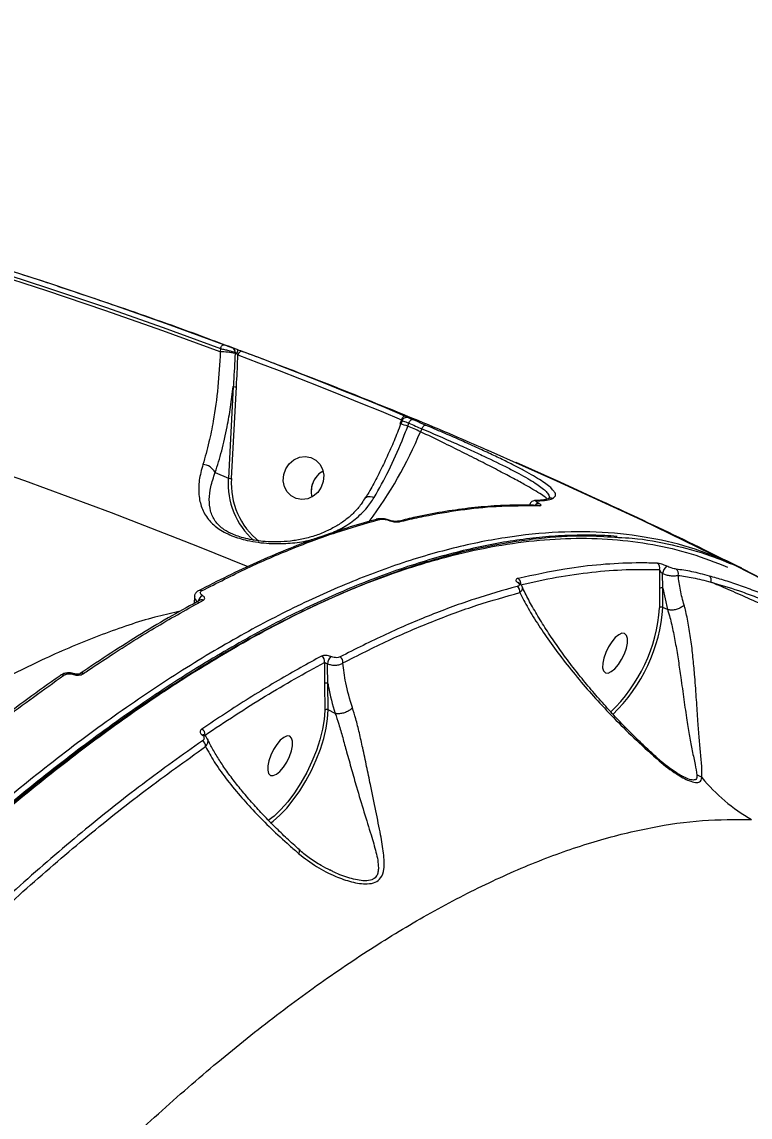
# Model space of a CAD drawing. Header units: millimetres. Extents: x -6879 to 7341, y -8047 to 7187.
# Drawn here: x 4.3 to 154.3, y 3916.1 to 4141.8 of the extents above; entities that cross this region are included whole.
import ezdxf

# ---------------------------------------------------------------- set-up
doc = ezdxf.new("R2010")
doc.units = ezdxf.units.MM
for name, color, linetype in [('DIKOM_ОБЪЕКТ', 7, 'Continuous'), ('DIKOM_РАЗМЕР_ЗОНА', 7, 'Continuous'), ('DIKOM_РАЗМЕР_ОБЪЕКТА', 7, 'Continuous')]:
    doc.layers.add(name, color=color, linetype=linetype)
doc.styles.add('style1', font='arial.ttf', dxfattribs={"width": 0.8})
doc.dimstyles.new('1-50', dxfattribs={"dimtxt": 300, "dimasz": 200, "dimexe": 100, "dimexo": 0, "dimgap": 100, "dimtad": 0, "dimdec": 0, "dimtxsty": 'style1', "dimcen": 0, "dimclrd": 7, "dimclre": 7, "dimadec": 1, "dimazin": 2, "dimtfac": 1, "dimtdec": 0, "dimtmove": 1, "dimatfit": 3, "dimfxl": 0, "dimlwd": 25, "dimlwe": 18, "dimarcsym": 0})

# ---------------------------------------------------------------- blocks, each defined once
blk = doc.blocks.new('*D19')
at = {"layer": 'Defpoints', "color": 0, "transparency": 16777216}
for p in [(5624.04, 6094.27), (-4435.35, 2864.29), (5624.04, -2640.11)]:
    blk.add_point(p, dxfattribs=at)
at = {"layer": 'DIKOM_РАЗМЕР_ОБЪЕКТА', "color": 7, "lineweight": 18, "transparency": 16777216}
for p, q in [((-4435.35, 2864.29), (-4435.35, 6194.27)), ((5624.04, -2640.11), (5624.04, 6194.27))]:
    blk.add_line(p, q, dxfattribs=at)
at = {"layer": 'DIKOM_РАЗМЕР_ОБЪЕКТА', "color": 7, "lineweight": 25, "transparency": 16777216}
for p, q in [((-4235.35, 6094.27), (2113.67, 6094.27)), ((5424.04, 6094.27), (3193.46, 6094.27))]:
    blk.add_line(p, q, dxfattribs=at)
at = {"layer": 'DIKOM_РАЗМЕР_ОБЪЕКТА', "color": 7, "transparency": 16777216}
for points in [[(-4235.35, 6127.6), (-4235.35, 6060.94), (-4435.35, 6094.27)], [(5424.04, 6127.6), (5424.04, 6060.94), (5624.04, 6094.27)]]:
    blk.add_solid(points, dxfattribs=at)
at = {"layer": 'DIKOM_РАЗМЕР_ОБЪЕКТА', "color": 0, "transparency": 16777216, "insert": (2653.56, 6094.27), "char_height": 300, "attachment_point": 5, "style": 'style1'}
blk.add_mtext('10100', dxfattribs=at)
blk = doc.blocks.new('*D17')
at = {"layer": 'Defpoints', "color": 0, "transparency": 16777216}
for p in [(-5935.35, 6990.27), (-5935.35, 998.27), (7340.79, -2830.86)]:
    blk.add_point(p, dxfattribs=at)
at = {"layer": 'DIKOM_РАЗМЕР_ЗОНА', "color": 7, "lineweight": 18, "transparency": 16777216}
for p, q in [((-5935.35, 998.27), (-5935.35, 7090.27)), ((7340.79, -2830.86), (7340.79, 7090.27))]:
    blk.add_line(p, q, dxfattribs=at)
at = {"layer": 'DIKOM_РАЗМЕР_ЗОНА', "color": 7, "lineweight": 25, "transparency": 16777216}
for p, q in [((-5735.35, 6990.27), (2016.67, 6990.27)), ((7140.79, 6990.27), (3096.46, 6990.27))]:
    blk.add_line(p, q, dxfattribs=at)
at = {"layer": 'DIKOM_РАЗМЕР_ЗОНА', "color": 7, "transparency": 16777216}
for points in [[(-5735.35, 7023.6), (-5735.35, 6956.94), (-5935.35, 6990.27)], [(7140.79, 7023.6), (7140.79, 6956.94), (7340.79, 6990.27)]]:
    blk.add_solid(points, dxfattribs=at)
at = {"layer": 'DIKOM_РАЗМЕР_ЗОНА', "color": 0, "transparency": 16777216, "insert": (2556.56, 6990.27), "char_height": 300, "attachment_point": 5, "style": 'style1'}
blk.add_mtext('13300', dxfattribs=at)

msp = doc.modelspace()

# ---------------------------------------------------------------- linework, layer by layer
at = {"layer": 'DIKOM_ОБЪЕКТ', "color": 7, "linetype": 'Continuous', "lineweight": 15}
for p, q in [((45.16, 4074.47), (45.13, 4073.78)), ((48.2, 4073.69), (48.18, 4073.46)), ((47.82, 4066.67), (46.8, 4047.74)), ((47.45, 4047.67), (48.47, 4066.6)), ((83.86, 4060.24), (83.86, 4060.24)), ((82.45, 4059.8), (82.14, 4058.97)), ((82.61, 4059.64), (82.34, 4058.92)), ((82.34, 4058.92), (82.34, 4058.93)), ((83.76, 4058.46), (83.99, 4059.07)), ((86.69, 4057.94), (86.4, 4057.34)), ((44.09, 4048.93), (46.8, 4047.74)), ((114.71, 4047.11), (112.01, 4048.34)), ((118.79, 4045.25), (117.84, 4045.68)), ((75.15, 4043.77), (75.16, 4043.79)), ((110, 4043.16), (110.07, 4043.16)), ((110.62, 4042.17), (110.62, 4042.17)), ((77.32, 4039.3), (77.29, 4039.29)), ((47.89, 4036.13), (47.72, 4036.22)), ((135.62, 4028.91), (135.63, 4024.99)), ((153.82, 4028.52), (150.01, 4030.42)), ((151.27, 4029.77), (151.3, 4029.75)), ((152.04, 4029.42), (154.3, 4028.28)), ((40.63, 4024.56), (40.6, 4024.55)), ((135.63, 4024.99), (135.66, 4021.05)), ((136.33, 4025.08), (137.31, 4020.67)), ((136.36, 4021.14), (136.33, 4025.08)), ((39.8, 4023.35), (39.74, 4021.93)), ((137.31, 4020.67), (136.36, 4021.14)), ((137.31, 4020.67), (137.32, 4020.67)), ((15.11, 4007.43), (15.11, 4007.43)), ((66.61, 4005.39), (66.65, 3999.91)), ((67.35, 4000), (67.31, 4005.48)), ((68.81, 3999.27), (67.35, 4000)), ((68.81, 3999.27), (68.81, 3999.27)), ((41.77, 3994.84), (41.76, 3994.85)), ((42.09, 3994.59), (41.99, 3994.82)), ((140.73, 3986.17), (140.57, 3986.26)), ((67.89, 3966.97), (67.67, 3967.09))]:
    msp.add_line(p, q, dxfattribs=at)
at = {"layer": 'DIKOM_ОБЪЕКТ', "color": 7, "linetype": 'Continuous', "lineweight": 15, "flags": 128}
for points in [[(45.88, 4075.25), (34.04, 4079.57), (22.16, 4083.76), (10.21, 4087.79), (-1.78, 4091.68), (-13.82, 4095.41), (-25.91, 4099), (-38.05, 4102.44), (-50.23, 4105.73)], [(45.13, 4073.78), (33.28, 4078.12), (21.38, 4082.3), (9.42, 4086.34), (-2.58, 4090.24), (-14.64, 4093.98), (-26.74, 4097.57), (-38.9, 4101.02), (-51.09, 4104.31)], [(-50.86, 4104.93), (-38.69, 4101.64), (-26.56, 4098.21), (-14.48, 4094.62), (-2.45, 4090.89), (9.53, 4087), (21.46, 4082.97), (33.34, 4078.79), (45.16, 4074.47)], [(-238.59, 4100.6), (-237.74, 4100.53), (-218.6, 4098.6), (-199.53, 4096.31), (-180.51, 4093.66), (-161.57, 4090.64), (-142.71, 4087.26), (-123.92, 4083.51), (-105.23, 4079.41), (-86.63, 4074.95), (-68.12, 4070.13), (-49.73, 4064.95), (-31.44, 4059.42), (-13.28, 4053.53), (4.77, 4047.3), (22.68, 4040.71), (40.46, 4033.78), (50.84, 4029.55)], [(45.16, 4074.47), (45.24, 4074.64), (45.32, 4074.81), (45.42, 4074.95), (45.51, 4075.07), (45.61, 4075.16), (45.71, 4075.23), (45.8, 4075.25), (45.88, 4075.25)], [(48.78, 4073.16), (48.86, 4073.33), (48.94, 4073.49), (49.04, 4073.64), (49.14, 4073.76), (49.23, 4073.85), (49.33, 4073.91), (49.42, 4073.94), (49.5, 4073.93)], [(83.19, 4060.57), (79.01, 4062.3), (74.82, 4064.02), (70.62, 4065.72), (66.41, 4067.4), (62.19, 4069.06), (57.97, 4070.7), (53.74, 4072.33), (49.5, 4073.93)], [(48.78, 4073.16), (53.02, 4071.55), (57.24, 4069.93), (61.46, 4068.29), (65.68, 4066.63), (69.88, 4064.95), (74.08, 4063.25), (78.27, 4061.54), (82.45, 4059.8)], [(82.45, 4059.8), (82.53, 4059.98), (82.62, 4060.14), (82.72, 4060.28), (82.82, 4060.4), (82.92, 4060.49), (83.02, 4060.55), (83.11, 4060.58), (83.19, 4060.57)], [(86.4, 4057.34), (86.07, 4057.48), (85.74, 4057.62), (85.41, 4057.76), (85.08, 4057.9), (84.75, 4058.04), (84.42, 4058.18), (84.09, 4058.32), (83.76, 4058.46)], [(83.99, 4059.07), (84.07, 4059.25), (84.16, 4059.41), (84.26, 4059.55), (84.36, 4059.67), (84.47, 4059.76), (84.56, 4059.82), (84.65, 4059.85), (84.74, 4059.84)], [(83.99, 4059.07), (84.33, 4058.93), (84.66, 4058.79), (85, 4058.65), (85.34, 4058.51), (85.68, 4058.36), (86.01, 4058.22), (86.35, 4058.08), (86.69, 4057.94)], [(87.43, 4058.7), (87.1, 4058.84), (86.76, 4058.98), (86.42, 4059.13), (86.08, 4059.27), (85.75, 4059.41), (85.41, 4059.55), (85.07, 4059.7), (84.74, 4059.84)], [(86.69, 4057.94), (86.77, 4058.11), (86.86, 4058.27), (86.96, 4058.41), (87.06, 4058.53), (87.16, 4058.62), (87.26, 4058.68), (87.35, 4058.71), (87.43, 4058.7)], [(100.25, 4053.52), (114.45, 4047.24), (131.94, 4039.16), (149.26, 4030.74)], [(58.21, 4048.49), (58.64, 4049.7), (59.36, 4050.75), (60.31, 4051.56), (61.43, 4052.07), (62.62, 4052.24), (63.78, 4052.04), (64.82, 4051.5), (65.66, 4050.66), (66.22, 4049.59), (66.46, 4048.37), (66.37, 4047.11), (65.94, 4045.9), (65.22, 4044.84), (64.27, 4044.03), (63.15, 4043.52), (61.96, 4043.36), (60.8, 4043.55), (59.76, 4044.09), (58.92, 4044.93), (58.36, 4046.01), (58.12, 4047.22), (58.21, 4048.49)], [(150.01, 4030.42), (132.68, 4038.83), (115.19, 4046.92), (106.11, 4050.96)], [(63.94, 4045.97), (63.85, 4044.7), (63.98, 4043.86)], [(75.16, 4043.79), (75.24, 4043.87), (75.44, 4043.97), (75.71, 4044.01), (76.04, 4044), (76.43, 4043.92), (76.85, 4043.79)], [(151.3, 4029.75), (168.45, 4020.97), (185.44, 4011.87), (202.25, 4002.45), (218.89, 3992.7), (235.34, 3982.64), (251.61, 3972.26), (267.69, 3961.57), (283.56, 3950.57), (299.24, 3939.27), (314.71, 3927.66), (329.97, 3915.76), (345.02, 3903.56), (359.84, 3891.08), (374.44, 3878.3), (388.81, 3865.24), (402.95, 3851.91), (416.85, 3838.3), (430.51, 3824.42), (443.92, 3810.27), (457.08, 3795.86), (469.99, 3781.19), (482.64, 3766.27), (495.03, 3751.1)], [(152.01, 4029.43), (151.86, 4029.49), (151.8, 4029.5)], [(152.04, 4029.42), (151.96, 4029.44), (151.94, 4029.43)], [(495.77, 3750.77), (483.38, 3765.94), (470.73, 3780.86), (457.82, 3795.53), (444.66, 3809.94), (431.25, 3824.09), (417.59, 3837.97), (403.69, 3851.58), (389.55, 3864.91), (375.18, 3877.97), (360.58, 3890.75), (345.76, 3903.23), (330.71, 3915.43), (315.45, 3927.33), (299.98, 3938.94), (284.3, 3950.24), (268.42, 3961.24), (252.35, 3971.93), (236.08, 3982.3), (219.63, 3992.37), (202.99, 4002.12), (186.18, 4011.54), (169.19, 4020.64), (152.04, 4029.42)], [(128.46, 4015.74), (127.91, 4015.79), (127.25, 4015.5), (126.52, 4014.91), (125.79, 4014.05), (125.12, 4013.01), (124.55, 4011.86), (124.15, 4010.7), (123.93, 4009.62), (123.91, 4008.7), (124.11, 4008.03), (124.5, 4007.66), (125.04, 4007.61), (125.71, 4007.9), (126.43, 4008.49), (127.16, 4009.35), (127.84, 4010.39), (128.4, 4011.54), (128.81, 4012.7), (129.03, 4013.79), (129.04, 4014.7), (128.84, 4015.37), (128.46, 4015.74)], [(12.2, 4007.14), (12.19, 4007.13), (12.17, 4007.12)], [(66.65, 3999.91), (66.54, 3998.06), (66.22, 3996.02), (65.68, 3993.86), (64.94, 3991.62), (64.03, 3989.35), (62.95, 3987.1), (61.75, 3984.95), (60.43, 3982.92), (59.05, 3981.09), (57.63, 3979.48), (56.21, 3978.14), (54.99, 3977.21)], [(55.47, 3976.69), (56.04, 3977.11), (57.43, 3978.31), (58.82, 3979.77), (60.19, 3981.46), (61.52, 3983.34), (62.76, 3985.38), (63.9, 3987.52), (64.91, 3989.72), (65.76, 3991.94), (66.45, 3994.12), (66.95, 3996.22), (67.25, 3998.19), (67.35, 4000)], [(59.45, 3994.59), (58.9, 3994.64), (58.24, 3994.35), (57.51, 3993.76), (56.78, 3992.91), (56.11, 3991.86), (55.54, 3990.71), (55.14, 3989.55), (54.92, 3988.47), (54.91, 3987.56), (55.1, 3986.89), (55.49, 3986.51), (56.04, 3986.47), (56.7, 3986.75), (57.42, 3987.35), (58.15, 3988.2), (58.83, 3989.24), (59.39, 3990.39), (59.8, 3991.56), (60.02, 3992.64), (60.03, 3993.55), (59.84, 3994.22), (59.45, 3994.59)]]:
    msp.add_lwpolyline(points, dxfattribs=at)
at = {"layer": 'DIKOM_ОБЪЕКТ', "color": 7, "linetype": 'Continuous', "lineweight": 15}
for centre, radius, start, end in [((45.42, 4061.77), 12.01, 76.7063, 91.4023), ((47.33, 4073.8), 0.872, 352.8726, 65.8357), ((48.64, 4075.26), 1.86, 255.629, 267.1556), ((45.39, 4074.76), 3.44, 336.8218, 350.5703), ((48.39, 4068.68), 2.09, 254.2191, 272.2183), ((78.34, 4044.52), 14.95, 68.7474, 74.4638), ((5.79, 4091.07), 87.38, 323.2896, 337.2937), ((41.28, 4047.39), 3.21, 28.7348, 85.1753), ((68.63, 4045.01), 4.79, 118.6313, 193.9044), ((68.63, 4045.02), 4.79, 118.7058, 168.5298), ((62.22, 4046.57), 15.47, 175.6369, 228.8184), ((47.37, 4049.75), 2.09, 254.2077, 272.2193), ((62.51, 4046.59), 15.1, 175.9032, 231.7665), ((110.77, 4041.71), 0.863, 91.3188, 148.9376), ((110.09, 4042.29), 0.871, 64.9846, 91.2522), ((110.59, 4041.35), 0.824, 64.159, 89.0818), ((113.21, 4042.65), 0.98, 66.7791, 119.4044), ((77.52, 4038.54), 0.783, 63.4917, 104.2141), ((80.06, 4038.97), 0.091, 74.2437, 129.8446), ((81.88, 4038.11), 0.785, 63.4157, 104.9752), ((148.88, 4029.97), 0.865, 32.1422, 63.3085), ((148.83, 4029.84), 1, 34.3278, 63.5491), ((134.67, 4029.32), 1.04, 336.4513, 60.1007), ((138.93, 4027.64), 2.71, 132.3986, 170.2242), ((138.53, 4028.13), 1.03, 337.553, 58.1379), ((149.92, 4030.14), 0.285, 73.1371, 125.6), ((149.62, 4029.65), 0.859, 35.6097, 63.3835), ((150.86, 4028.85), 1, 63.4455, 66.2424), ((106.45, 4025.9), 0.357, 58.7954, 94.7697), ((105.98, 4026.13), 1.1, 341.4079, 60.6444), ((145.28, 4026.81), 1.02, 333.2797, 50.6234), ((40.96, 4023.91), 0.727, 61.7114, 116.7328), ((105.78, 4024.49), 1.1, 343.9661, 60.5964), ((136.05, 4024.52), 0.629, 63.4495, 131.3266), ((42.13, 4022.17), 1.55, 114.5382, 171.3465), ((41.31, 4021.98), 0.722, 61.4035, 117.5518), ((102.73, 4023.43), 33.01, 313.6737, 355.8679), ((102.26, 4023.65), 34.19, 314.061, 355.7913), ((136.07, 4020.58), 0.629, 63.4495, 131.3266), ((65.45, 4010.04), 1.18, 348.684, 61.8682), ((70.18, 4009.11), 2.98, 140.4361, 172.4683), ((69.25, 4009.89), 1.18, 350.5097, 61.6211), ((12.57, 4006.56), 0.69, 60.1108, 121.4993), ((15.1, 4007.2), 0.227, 86.8592, 147.8605), ((16.62, 4006.9), 0.69, 60.0069, 121.6543), ((67.03, 4004.92), 0.629, 63.4487, 131.3274), ((67.07, 3999.44), 0.629, 63.4495, 131.3266), ((40.77, 3994.96), 1.23, 353.4345, 62.7392), ((41.59, 3994.47), 0.413, 66.2314, 120.189), ((40.87, 3992.53), 1.25, 355.9974, 62.5282), ((142.72, 3984.06), 2.61, 50.2563, 76.1639), ((172.52, 4008.95), 36.26, 219.1373, 240.3931)]:
    msp.add_arc(centre, radius, start, end, dxfattribs=at)
for points, knots in [([(9.66, 4087.96), (9.09, 4088.16), (7.33, 4088.75), (5.57, 4089.3), (4.38, 4089.68)], [0, 0, 0, 0, 0.327659, 1, 1, 1, 1]), ([(48.39, 4074.34), (46.55, 4075.04), (38.95, 4077.91), (26.7, 4082.25), (16.25, 4085.75), (11.64, 4087.29)], [0, 0, 0, 0, 0.1516936, 0.6259205, 1, 1, 1, 1]), ([(45.13, 4073.78), (45, 4071.35), (44.73, 4066.41), (43.86, 4060.24), (42.8, 4054.9), (41.99, 4052.1), (41.55, 4050.59)], [0, 0, 0, 0, 0.2848601, 0.5777513, 0.7715681, 1, 1, 1, 1]), ([(45.16, 4074.47), (45.24, 4074.45), (45.58, 4074.38), (46.22, 4074.23), (47.01, 4074.03), (47.71, 4073.84), (48.03, 4073.74), (48.2, 4073.69)], [0, 0, 0, 0, 0.0748851, 0.3151669, 0.545132, 0.7714945, 1, 1, 1, 1]), ([(47.69, 4074.59), (47.59, 4074.63), (47.4, 4074.69), (46.97, 4074.84), (46.5, 4075.02), (46.12, 4075.15), (45.92, 4075.23), (45.88, 4075.25)], [0, 0, 0, 0, 0.225018, 0.449588, 0.680327, 0.923806, 1, 1, 1, 1]), ([(48.78, 4074.2), (48.66, 4074.24), (48.38, 4074.35), (47.98, 4074.49), (47.78, 4074.56), (47.69, 4074.59)], [0, 0, 0, 0, 0.298677, 0.649097, 1, 1, 1, 1]), ([(48.18, 4073.46), (48.09, 4071.49), (47.97, 4069.22), (47.84, 4066.97), (47.82, 4066.67)], [0, 0, 0, 0, 0.870763, 1, 1, 1, 1]), ([(48.2, 4073.69), (48.22, 4073.68), (48.25, 4073.66), (48.33, 4073.6), (48.43, 4073.53), (48.51, 4073.45), (48.55, 4073.41)], [0, 0, 0, 0, 0.261779, 0.320966, 0.671615, 1, 1, 1, 1]), ([(49.5, 4073.93), (49.43, 4073.96), (49.21, 4074.04), (48.96, 4074.13), (48.78, 4074.2)], [0, 0, 0, 0, 0.287838, 1, 1, 1, 1]), ([(100.24, 4053.48), (98.3, 4054.33), (90.71, 4057.66), (77.36, 4063.14), (62.49, 4069.08), (53.27, 4072.52), (49.81, 4073.81)], [0, 0, 0, 0, 0.116913, 0.456819, 0.796718, 1, 1, 1, 1]), ([(48.47, 4066.6), (48.48, 4066.89), (48.6, 4069.08), (48.7, 4071.26), (48.78, 4073.16)], [0, 0, 0, 0, 0.134361, 1, 1, 1, 1]), ([(48.55, 4073.41), (48.61, 4073.35), (48.69, 4073.26), (48.76, 4073.18), (48.78, 4073.16)], [0, 0, 0, 0, 0.70545, 1, 1, 1, 1]), ([(44.09, 4048.93), (44.55, 4050.39), (45.48, 4053.33), (46.51, 4057.93), (47.3, 4062.4), (47.64, 4065.24), (47.82, 4066.67)], [0, 0, 0, 0, 0.279449, 0.563416, 0.780712, 1, 1, 1, 1]), ([(83.86, 4060.24), (83.85, 4060.24), (83.82, 4060.25), (83.73, 4060.27), (83.57, 4060.29), (83.33, 4060.28), (83.04, 4060.17), (82.76, 4059.95), (82.66, 4059.74), (82.61, 4059.64)], [0, 0, 0, 0, 0.041065, 0.134029, 0.229202, 0.376487, 0.580908, 0.788659, 1, 1, 1, 1]), ([(83.97, 4060.21), (83.97, 4060.2), (84.01, 4060.19), (84.03, 4060.2), (83.88, 4060.27), (83.6, 4060.4), (83.33, 4060.51), (83.19, 4060.57)], [0, 0, 0, 0, 0.037225, 0.27826, 0.519085, 0.759591, 1, 1, 1, 1]), ([(84.74, 4059.84), (84.6, 4059.9), (84.33, 4060.01), (84.05, 4060.14), (83.9, 4060.21), (83.92, 4060.22), (83.96, 4060.21), (83.97, 4060.21)], [0, 0, 0, 0, 0.24041, 0.480998, 0.721897, 0.962895, 1, 1, 1, 1]), ([(82.3, 4058.94), (82.08, 4058.34), (81.44, 4056.62), (80.25, 4053.82), (78.77, 4050.58), (77.19, 4047.45), (75.97, 4045.19), (75.26, 4044.03), (75.13, 4043.81)], [0, 0, 0, 0, 0.110764, 0.319623, 0.529708, 0.740326, 0.950456, 1, 1, 1, 1]), ([(76.85, 4043.79), (77.86, 4045.6), (79.92, 4049.28), (82.18, 4054.34), (83.38, 4057.46), (83.76, 4058.46)], [0, 0, 0, 0, 0.39848, 0.808514, 1, 1, 1, 1]), ([(82.45, 4059.8), (82.49, 4059.78), (82.58, 4059.73), (82.67, 4059.67), (82.69, 4059.64), (82.7, 4059.63)], [0, 0, 0, 0, 0.332544, 0.666103, 1, 1, 1, 1]), ([(82.64, 4059.62), (82.63, 4059.63), (82.6, 4059.63), (82.84, 4059.54), (83.3, 4059.35), (83.76, 4059.17), (83.99, 4059.07)], [0, 0, 0, 0, 0.1230959, 0.4155011, 0.7077514, 1, 1, 1, 1]), ([(86.69, 4057.94), (88.96, 4056.96), (92.41, 4055.49), (96.55, 4053.64), (100.42, 4051.86), (103.82, 4050.21), (106.67, 4048.72), (109.13, 4047.35), (110.98, 4046.15), (112.18, 4045.14), (112.82, 4044.37), (113.08, 4043.82), (112.83, 4043.6), (112.79, 4043.56)], [0, 0, 0, 0, 0.143078, 0.216751, 0.29042, 0.433498, 0.507196, 0.580892, 0.723441, 0.796862, 0.870285, 0.979425, 1, 1, 1, 1]), ([(113.48, 4045.54), (113.46, 4045.57), (113.25, 4045.82), (112.54, 4046.38), (111.32, 4047.24), (109.74, 4048.2), (107.88, 4049.25), (105.72, 4050.38), (103.25, 4051.61), (100.52, 4052.91), (97.58, 4054.26), (94.43, 4055.68), (91.05, 4057.16), (88.64, 4058.18), (87.43, 4058.7)], [0, 0, 0, 0, 0.012215, 0.100412, 0.191186, 0.28196, 0.370437, 0.458918, 0.549997, 0.64107, 0.729517, 0.817964, 0.908981, 1, 1, 1, 1]), ([(112.46, 4043.46), (112.41, 4043.53), (112.28, 4043.73), (111.36, 4044.36), (109.88, 4045.28), (107.86, 4046.45), (105.32, 4047.83), (102.32, 4049.41), (98.89, 4051.17), (95.06, 4053.1), (90.9, 4055.16), (87.9, 4056.61), (86.4, 4057.34)], [0, 0, 0, 0, 0.061175, 0.165154, 0.269456, 0.373435, 0.477771, 0.582431, 0.686765, 0.791069, 0.895697, 1, 1, 1, 1]), ([(41.55, 4050.59), (41.26, 4049.49), (40.67, 4047.28), (40.65, 4044.31), (41.2, 4041.63), (42.46, 4039.36), (44.16, 4037.72), (45.93, 4036.63), (47.89, 4035.71), (50.32, 4034.98), (52.95, 4034.51), (55.78, 4034.24), (59.11, 4034.27), (62.63, 4034.69), (64.76, 4035.33), (65.71, 4035.62)], [0, 0, 0, 0, 0.101478, 0.203073, 0.305648, 0.407985, 0.493106, 0.536897, 0.580628, 0.655661, 0.706162, 0.756759, 0.843378, 0.93013, 1, 1, 1, 1]), ([(47.72, 4036.22), (47.09, 4036.51), (46.31, 4036.88), (45.07, 4037.78), (43.88, 4039.02), (43.03, 4041), (42.79, 4043.34), (43.08, 4045.95), (43.75, 4047.93), (44.09, 4048.93)], [0, 0, 0, 0, 0.099379, 0.121369, 0.266694, 0.446133, 0.631543, 0.81347, 1, 1, 1, 1]), ([(113.59, 4043.55), (113.84, 4043.73), (114.34, 4044.1), (114.16, 4044.8), (113.66, 4045.34), (113.48, 4045.54)], [0, 0, 0, 0, 0.387684, 0.781757, 1, 1, 1, 1]), ([(75.04, 4043.84), (74.8, 4043.43), (74.19, 4042.37), (72.91, 4040.87), (71.27, 4039.34), (69.37, 4038.04), (67.24, 4036.88), (64.86, 4035.92), (62.3, 4035.21), (59.65, 4034.77), (57.01, 4034.6), (54.66, 4034.66), (52.59, 4034.87), (50.82, 4035.2), (49.21, 4035.63), (48.3, 4035.98), (47.89, 4036.13)], [0, 0, 0, 0, 0.048727, 0.12478, 0.201311, 0.278639, 0.360235, 0.449275, 0.538627, 0.625921, 0.710011, 0.790632, 0.844365, 0.901478, 0.955989, 1, 1, 1, 1]), ([(67.2, 4036.13), (68.2, 4036.54), (70.26, 4037.38), (73.01, 4039.28), (75.29, 4041.42), (76.38, 4043.07), (76.85, 4043.79)], [0, 0, 0, 0, 0.256331, 0.525897, 0.795155, 1, 1, 1, 1]), ([(110.61, 4042.14), (109.33, 4042.18), (106.36, 4042.27), (101.58, 4042.07), (96.28, 4041.6), (90.88, 4040.82), (86.1, 4039.93), (83.08, 4039.18), (81.92, 4038.9)], [0, 0, 0, 0, 0.140995, 0.327707, 0.513963, 0.699605, 0.88545, 1, 1, 1, 1]), ([(82.23, 4038.82), (82.56, 4038.9), (84.17, 4039.29), (88.35, 4040.22), (94.66, 4041.29), (102.67, 4042.14), (107.99, 4042.11), (110.95, 4042.09)], [0, 0, 0, 0, 0.0321656, 0.1608352, 0.4183967, 0.6759585, 1, 1, 1, 1]), ([(110.07, 4043.15), (110.01, 4043.15), (109.85, 4043.16), (109.55, 4043.08), (109.2, 4042.87), (108.97, 4042.54), (108.87, 4042.26), (108.88, 4042.13), (108.88, 4042.13)], [0, 0, 0, 0, 0.12661, 0.374902, 0.577721, 0.786826, 0.997438, 1, 1, 1, 1]), ([(112.71, 4043.53), (112.64, 4043.49), (112.46, 4043.41), (111.83, 4043.28), (111.02, 4043.18), (110.3, 4043.17), (110, 4043.17)], [0, 0, 0, 0, 0.2065024, 0.4874352, 0.7885481, 1, 1, 1, 1]), ([(110.75, 4042.57), (110.65, 4042.63), (110.44, 4042.75), (110.26, 4042.91), (110.21, 4043.04), (110.37, 4043.07), (110.46, 4043.08)], [0, 0, 0, 0, 0.184938, 0.368632, 0.650123, 1, 1, 1, 1]), ([(110.46, 4043.08), (111.14, 4043.11), (112.51, 4043.16), (113.23, 4043.42), (113.59, 4043.55)], [0, 0, 0, 0, 0.4965, 1, 1, 1, 1]), ([(110.95, 4042.09), (110.97, 4042.09), (111.11, 4042.09), (111.25, 4042.13), (111.22, 4042.25), (111.05, 4042.4), (110.85, 4042.52), (110.75, 4042.57)], [0, 0, 0, 0, 0.063935, 0.388623, 0.645604, 0.822289, 1, 1, 1, 1]), ([(112.77, 4043.58), (112.78, 4043.59), (112.79, 4043.61), (112.7, 4043.56), (112.64, 4043.53)], [0, 0, 0, 0, 0.3674908, 1, 1, 1, 1]), ([(152.57, 4029.19), (150, 4030.47), (141.91, 4034.48), (131.52, 4039.46), (123.65, 4043.03), (121.39, 4044.06)], [0, 0, 0, 0, 0.249286, 0.784328, 1, 1, 1, 1]), ([(77.3, 4039.23), (76.94, 4039.14), (74.69, 4038.58), (70.47, 4037.28), (64.64, 4035.3), (58.71, 4033.01), (52.7, 4030.44), (46.68, 4027.64), (42.62, 4025.55), (40.62, 4024.52)], [0, 0, 0, 0, 0.03115, 0.193106, 0.355223, 0.517457, 0.679761, 0.842088, 1, 1, 1, 1]), ([(41.3, 4024.55), (44.45, 4026.15), (50.73, 4029.36), (59.96, 4033.32), (69.04, 4036.72), (74.92, 4038.4), (77.87, 4039.24)], [0, 0, 0, 0, 0.249097, 0.498194, 0.749097, 1, 1, 1, 1]), ([(79.91, 4039.11), (79.79, 4039.15), (79.48, 4039.27), (78.92, 4039.37), (78.27, 4039.42), (77.73, 4039.4), (77.43, 4039.31), (77.33, 4039.29)], [0, 0, 0, 0, 0.12126, 0.314867, 0.557053, 0.854189, 1, 1, 1, 1]), ([(77.87, 4039.24), (78.1, 4039.28), (78.44, 4039.34), (79.08, 4039.29), (79.53, 4039.2), (79.83, 4039.11), (79.97, 4039.05), (80, 4039.04)], [0, 0, 0, 0, 0.445612, 0.662347, 0.836486, 0.965717, 1, 1, 1, 1]), ([(80, 4039.04), (80.03, 4039.03), (80.17, 4038.97), (80.49, 4038.88), (80.96, 4038.78), (81.63, 4038.72), (81.99, 4038.78), (82.23, 4038.82)], [0, 0, 0, 0, 0.0349231, 0.1620575, 0.3362994, 0.5591784, 1, 1, 1, 1]), ([(81.68, 4038.88), (81.67, 4038.87), (81.61, 4038.86), (81.32, 4038.83), (80.91, 4038.85), (80.53, 4038.92), (80.28, 4038.99), (80.13, 4039.04), (80.08, 4039.06), (80.08, 4039.06)], [0, 0, 0, 0, 0.094682, 0.389134, 0.671098, 0.822963, 0.923969, 0.996639, 1, 1, 1, 1]), ([(149.26, 4030.74), (147.55, 4031.44), (142.92, 4033.31), (134.93, 4035.39), (125.18, 4036.69), (114.84, 4036.81), (103.92, 4035.7), (92.45, 4033.34), (80.68, 4029.79), (68.65, 4025.07), (56.42, 4019.27), (43.79, 4012.28), (30.79, 4004.07), (17.46, 3994.65), (4.08, 3984.22), (-9.3, 3972.84), (-22.62, 3960.59), (-36.11, 3947.28), (-49.73, 3932.89), (-63.43, 3917.47), (-76.75, 3901.53), (-89.65, 3885.18), (-102.11, 3868.53), (-114.49, 3851.12), (-126.75, 3832.96), (-138.84, 3814.11), (-150.65, 3794.7), (-162.15, 3774.8), (-173.3, 3754.46), (-184.13, 3733.61), (-194.59, 3712.3), (-204.63, 3690.6), (-214.03, 3668.98), (-222.77, 3647.52), (-230.85, 3626.28), (-238.4, 3604.92), (-245.38, 3583.51), (-251.73, 3562.13), (-257.03, 3542.47), (-259.95, 3530.11), (-261.24, 3524.64)], [0, 0, 0, 0, 0.015651, 0.042167, 0.068704, 0.09522, 0.122506, 0.149814, 0.1771, 0.203616, 0.230153, 0.256669, 0.283955, 0.311263, 0.33855, 0.365065, 0.391602, 0.418118, 0.445404, 0.472713, 0.499999, 0.52556, 0.551139, 0.576701, 0.602949, 0.629218, 0.655467, 0.681983, 0.708519, 0.735035, 0.762321, 0.78963, 0.816916, 0.843432, 0.869969, 0.896485, 0.923771, 0.951079, 0.978366, 1, 1, 1, 1]), ([(126.92, 4035.74), (126.7, 4035.76), (124.85, 4035.95), (121.26, 4036.04), (116.14, 4035.97), (110.91, 4035.58), (105.56, 4034.92), (100.1, 4033.96), (94.52, 4032.7), (88.82, 4031.16), (83.01, 4029.33), (77.11, 4027.21), (71.13, 4024.81), (65.1, 4022.15), (59.03, 4019.21), (52.9, 4016.01), (46.72, 4012.53), (40.48, 4008.79), (34.18, 4004.78), (27.83, 4000.5), (21.41, 3995.94), (14.93, 3991.11), (8.38, 3986), (1.79, 3980.63), (-4.82, 3975.03), (-11.42, 3969.2), (-18.02, 3963.16), (-24.6, 3956.9), (-31.18, 3950.43), (-37.75, 3943.74), (-44.32, 3936.82), (-50.89, 3929.69), (-57.46, 3922.33), (-64.03, 3914.75), (-70.61, 3906.93), (-77.19, 3898.91), (-83.73, 3890.69), (-90.21, 3882.33), (-96.62, 3873.82), (-102.96, 3865.18), (-109.23, 3856.4), (-115.44, 3847.48), (-121.59, 3838.41), (-127.68, 3829.2), (-133.71, 3819.83), (-139.67, 3810.31), (-145.59, 3800.64), (-151.44, 3790.81), (-157.21, 3780.88), (-162.88, 3770.87), (-168.42, 3760.81), (-173.84, 3750.7), (-179.15, 3740.56), (-184.33, 3730.36), (-189.4, 3720.1), (-194.36, 3709.79), (-199.2, 3699.42), (-203.93, 3688.99), (-208.55, 3678.49), (-213.05, 3667.93), (-217.44, 3657.33), (-221.68, 3646.75), (-225.76, 3636.21), (-229.68, 3625.72), (-233.45, 3615.29), (-237.05, 3604.9), (-240.5, 3594.56), (-243.79, 3584.25), (-246.93, 3573.99), (-249.92, 3563.76), (-252.76, 3553.56), (-255.43, 3543.4), (-257.8, 3533.96), (-259.2, 3527.95), (-259.82, 3525.29)], [0, 0, 0, 0, 0.0019, 0.01588, 0.029853, 0.043833, 0.057831, 0.071862, 0.085941, 0.100083, 0.114302, 0.128567, 0.142778, 0.156919, 0.171006, 0.185054, 0.19908, 0.2131, 0.227127, 0.241174, 0.255256, 0.269388, 0.283588, 0.297851, 0.312092, 0.326248, 0.340343, 0.354395, 0.368418, 0.382428, 0.396443, 0.410472, 0.424531, 0.438637, 0.452806, 0.467048, 0.481292, 0.495462, 0.509568, 0.523624, 0.537648, 0.551655, 0.565661, 0.579679, 0.593723, 0.607808, 0.621952, 0.636169, 0.650415, 0.664605, 0.678726, 0.692794, 0.706824, 0.720832, 0.734836, 0.748847, 0.762881, 0.776951, 0.791075, 0.805268, 0.819516, 0.833736, 0.847877, 0.86196, 0.876001, 0.890015, 0.90402, 0.91803, 0.932057, 0.946117, 0.960225, 0.974398, 0.988642, 1, 1, 1, 1]), ([(-259.66, 3525.47), (-258.44, 3530.62), (-255.63, 3542.53), (-250.48, 3561.61), (-244.24, 3582.64), (-237.32, 3603.92), (-229.76, 3625.36), (-221.61, 3646.85), (-212.87, 3668.33), (-203.55, 3689.76), (-193.68, 3711.1), (-183.3, 3732.3), (-172.45, 3753.24), (-161.18, 3773.84), (-149.67, 3793.78), (-137.94, 3813.03), (-126.04, 3831.6), (-113.86, 3849.67), (-101.44, 3867.17), (-88.85, 3884.02), (-75.95, 3900.38), (-62.75, 3916.17), (-49.28, 3931.35), (-35.74, 3945.67), (-22.2, 3959.08), (-8.71, 3971.51), (4.68, 3982.92), (17.94, 3993.26), (31.06, 4002.53), (43.99, 4010.72), (56.68, 4017.79), (69.07, 4023.71), (80.35, 4028.15), (90.57, 4031.33), (99.79, 4033.5), (108.74, 4034.89), (117.5, 4035.5), (126.03, 4035.28), (134.29, 4034.21), (142.22, 4032.35), (147.17, 4030.41), (149.65, 4029.44)], [0, 0, 0, 0, 0.020433, 0.047303, 0.0742577, 0.1012555, 0.1282534, 0.1552081, 0.1820781, 0.2089481, 0.2359029, 0.2629007, 0.2898985, 0.3168533, 0.3437233, 0.3696029, 0.3955582, 0.4215519, 0.4475457, 0.473501, 0.4993807, 0.5262505, 0.5532052, 0.5802031, 0.6072009, 0.6341554, 0.6610255, 0.6878954, 0.7148501, 0.7418479, 0.7688455, 0.7958001, 0.8226701, 0.8444426, 0.8662375, 0.8880323, 0.9098048, 0.9323412, 0.9549024, 0.9774638, 1, 1, 1, 1]), ([(-259.39, 3524.75), (-258.46, 3528.71), (-255.95, 3539.36), (-251.29, 3557.02), (-245.27, 3577.74), (-238.52, 3598.9), (-231.05, 3620.43), (-222.87, 3642.28), (-214.15, 3663.94), (-204.95, 3685.37), (-195.31, 3706.49), (-185.08, 3727.65), (-174.26, 3748.77), (-162.88, 3769.78), (-151.19, 3790.21), (-139.24, 3810.02), (-127.08, 3829.15), (-114.51, 3847.92), (-101.56, 3866.25), (-88.26, 3884.06), (-74.91, 3900.96), (-61.56, 3916.91), (-48.25, 3931.89), (-34.76, 3946.16), (-21.14, 3959.63), (-7.43, 3972.23), (6.07, 3983.69), (19.32, 3993.99), (32.28, 4003.14), (45.16, 4011.3), (57.92, 4018.39), (70.5, 4024.36), (82.12, 4028.88), (92.79, 4032.14), (102.57, 4034.33), (112.05, 4035.61), (120.28, 4036.06), (125.19, 4035.69), (127.18, 4035.54)], [0, 0, 0, 0, 0.016806, 0.045276, 0.073769, 0.102239, 0.131537, 0.160858, 0.190155, 0.218625, 0.247118, 0.275588, 0.304886, 0.334207, 0.363504, 0.391975, 0.420467, 0.448937, 0.478235, 0.507556, 0.536853, 0.565324, 0.593816, 0.622286, 0.651584, 0.680905, 0.710202, 0.738673, 0.767165, 0.795635, 0.824932, 0.854254, 0.883551, 0.90833, 0.933138, 0.957947, 0.98299, 1, 1, 1, 1]), ([(127.18, 4035.54), (128.13, 4035.5), (131.96, 4035.33), (138.31, 4034.11), (145.39, 4032.19), (149.59, 4030.46), (151.3, 4029.75)], [0, 0, 0, 0, 0.108984, 0.440124, 0.772018, 1, 1, 1, 1]), ([(135.19, 4030.22), (134.9, 4030.23), (133.45, 4030.29), (129.63, 4030.32), (123.61, 4030.02), (115.56, 4029.07), (109.75, 4027.8), (106.52, 4027.09)], [0, 0, 0, 0, 0.032169, 0.160836, 0.418397, 0.675958, 1, 1, 1, 1]), ([(107.03, 4025.78), (109.51, 4026.34), (114.48, 4027.46), (121.72, 4028.46), (128.8, 4029.02), (133.35, 4028.95), (135.62, 4028.91)], [0, 0, 0, 0, 0.2493128, 0.498629, 0.7493148, 1, 1, 1, 1]), ([(137.11, 4029.64), (137.07, 4029.66), (136.9, 4029.74), (136.56, 4029.88), (136.07, 4030.05), (135.56, 4030.18), (135.31, 4030.21), (135.19, 4030.22)], [0, 0, 0, 0, 0.049066, 0.217892, 0.426665, 0.702272, 1, 1, 1, 1]), ([(135.62, 4028.91), (135.66, 4028.83), (135.74, 4028.67), (135.9, 4028.45), (136.05, 4028.28), (136.16, 4028.18), (136.22, 4028.13), (136.25, 4028.11), (136.26, 4028.1)], [0, 0, 0, 0, 0.348196, 0.649213, 0.844445, 0.934161, 0.969611, 1, 1, 1, 1]), ([(139.08, 4029.01), (138.94, 4029.04), (138.66, 4029.08), (138.12, 4029.24), (137.58, 4029.43), (137.26, 4029.57), (137.11, 4029.64)], [0, 0, 0, 0, 0.297448, 0.589033, 0.80284, 1, 1, 1, 1]), ([(145.93, 4027.6), (144.68, 4027.92), (142.16, 4028.58), (140.11, 4028.87), (139.08, 4029.01)], [0, 0, 0, 0, 0.496498, 1, 1, 1, 1]), ([(106.52, 4027.09), (106.48, 4027.08), (106.27, 4027.02), (106.05, 4026.88), (106.03, 4026.65), (106.16, 4026.44), (106.33, 4026.32), (106.42, 4026.26)], [0, 0, 0, 0, 0.095052, 0.471916, 0.715738, 0.857231, 1, 1, 1, 1]), ([(106.42, 4026.26), (106.5, 4026.2), (106.67, 4026.08), (106.79, 4025.89), (106.77, 4025.66), (106.56, 4025.52), (106.36, 4025.47), (106.32, 4025.45)], [0, 0, 0, 0, 0.145559, 0.2899553, 0.5321331, 0.9097981, 1, 1, 1, 1]), ([(107.33, 4025.46), (107.28, 4025.56), (107.15, 4025.82), (106.86, 4026.08), (106.59, 4026.22), (106.49, 4026.28)], [0, 0, 0, 0, 0.2803013, 0.7480559, 1, 1, 1, 1]), ([(106.64, 4026.21), (106.63, 4026.21), (106.6, 4026.23), (106.58, 4026.25), (106.59, 4026.24), (106.59, 4026.24)], [0, 0, 0, 0, 0.132839, 0.695581, 1, 1, 1, 1]), ([(136.26, 4028.1), (136.51, 4028.01), (137.03, 4027.82), (137.91, 4027.65), (138.81, 4027.6), (139.26, 4027.69), (139.49, 4027.74)], [0, 0, 0, 0, 0.21468, 0.434828, 0.718859, 1, 1, 1, 1]), ([(136.33, 4025.08), (136.32, 4025.32), (136.29, 4026.32), (136.27, 4027.33), (136.26, 4028.1)], [0, 0, 0, 0, 0.234302, 1, 1, 1, 1]), ([(139.49, 4027.74), (140.48, 4027.6), (142.49, 4027.32), (144.95, 4026.68), (146.19, 4026.36)], [0, 0, 0, 0, 0.496484, 1, 1, 1, 1]), ([(140.71, 4021.6), (140.43, 4022.64), (139.87, 4024.74), (139.62, 4026.74), (139.49, 4027.74)], [0, 0, 0, 0, 0.497863, 1, 1, 1, 1]), ([(199.31, 4002.98), (197.55, 4003.99), (194.01, 4006.01), (189.02, 4008.73), (184.61, 4011.06), (180.84, 4013), (177.01, 4014.92), (173.19, 4016.78), (169.43, 4018.54), (165.73, 4020.22), (162.07, 4021.8), (158.52, 4023.27), (155.13, 4024.58), (151.9, 4025.75), (148.8, 4026.78), (146.89, 4027.33), (145.93, 4027.6)], [0, 0, 0, 0, 0.101304, 0.204324, 0.269548, 0.334769, 0.401877, 0.468982, 0.534396, 0.599807, 0.66713, 0.734454, 0.799892, 0.86533, 0.932665, 1, 1, 1, 1]), ([(198.18, 4001.68), (196.66, 4002.45), (193.63, 4004), (188.83, 4006.42), (183.89, 4008.87), (178.88, 4011.32), (173.85, 4013.75), (168.88, 4016.12), (164.01, 4018.4), (159.33, 4020.57), (154.88, 4022.58), (150.74, 4024.41), (147.91, 4025.63), (146.47, 4026.24), (146.19, 4026.36)], [0, 0, 0, 0, 0.087443, 0.174886, 0.263313, 0.352018, 0.440446, 0.529751, 0.61934, 0.708643, 0.798551, 0.888752, 0.978662, 1, 1, 1, 1]), ([(146.19, 4026.36), (148.05, 4025.81), (150.87, 4024.99), (155.12, 4023.45), (159.55, 4021.75), (164.26, 4019.76), (169.11, 4017.57), (174.04, 4015.26), (179.03, 4012.79), (183.98, 4010.24), (188.33, 4007.94), (193.25, 4005.26), (196.72, 4003.27), (198.47, 4002.27)], [0, 0, 0, 0, 0.130739, 0.198062, 0.265383, 0.396114, 0.463448, 0.530783, 0.661196, 0.728345, 0.795492, 0.896889, 1, 1, 1, 1]), ([(40.65, 4024.54), (40.53, 4024.48), (40.25, 4024.34), (39.95, 4023.93), (39.8, 4023.53), (39.83, 4023.34), (39.83, 4023.32)], [0, 0, 0, 0, 0.253095, 0.618, 0.964923, 1, 1, 1, 1]), ([(41.48, 4023.58), (41.37, 4023.66), (41.16, 4023.81), (41.02, 4024.06), (41.02, 4024.3), (41.15, 4024.46), (41.27, 4024.54), (41.3, 4024.55)], [0, 0, 0, 0, 0.221098, 0.441825, 0.674556, 0.92513, 1, 1, 1, 1]), ([(106.32, 4025.45), (103.4, 4024.63), (97.57, 4022.99), (88.53, 4019.65), (79.29, 4015.72), (72.97, 4012.53), (69.81, 4010.93)], [0, 0, 0, 0, 0.249098, 0.498195, 0.749098, 1, 1, 1, 1]), ([(70.41, 4009.69), (73.54, 4011.28), (79.81, 4014.45), (89, 4018.36), (98.05, 4021.71), (103.91, 4023.36), (106.84, 4024.19)], [0, 0, 0, 0, 0.249099, 0.498196, 0.749097, 1, 1, 1, 1]), ([(106.84, 4024.19), (106.9, 4024.23), (107.19, 4024.44), (107.44, 4024.85), (107.46, 4025.28), (107.35, 4025.45), (107.34, 4025.46)], [0, 0, 0, 0, 0.119338, 0.6292, 0.979365, 1, 1, 1, 1]), ([(106.84, 4024.19), (107.4, 4023.12), (108.54, 4020.94), (110.71, 4017.43), (113.26, 4013.71), (116.17, 4009.82), (119.39, 4005.87), (122.86, 4001.9), (126.64, 3997.89), (130.8, 3993.76), (133.98, 3990.92), (135.57, 3989.5)], [0, 0, 0, 0, 0.107957, 0.221264, 0.334571, 0.449784, 0.564985, 0.672072, 0.779129, 0.889621, 1, 1, 1, 1]), ([(135.43, 3989.89), (134.68, 3990.56), (133.04, 3992.04), (130.63, 3994.37), (128.08, 3996.95), (125.46, 3999.73), (122.83, 4002.67), (120.25, 4005.73), (117.78, 4008.82), (115.45, 4011.93), (113.27, 4015.07), (111.25, 4018.19), (109.47, 4021.21), (108.15, 4023.65), (107.54, 4025), (107.33, 4025.46)], [0, 0, 0, 0, 0.051417, 0.112973, 0.179099, 0.250854, 0.330347, 0.412102, 0.496833, 0.58438, 0.674502, 0.767902, 0.861591, 0.953306, 1, 1, 1, 1]), ([(40.98, 4022.62), (39.05, 4021.56), (35.05, 4019.38), (28.91, 4015.72), (22.61, 4011.77), (18.37, 4008.91), (16.26, 4007.49)], [0, 0, 0, 0, 0.238454, 0.493276, 0.74723, 1, 1, 1, 1]), ([(16.97, 4007.5), (17.34, 4007.75), (19.18, 4009.01), (24.27, 4012.39), (32.17, 4017.35), (38.49, 4020.86), (41.66, 4022.62)], [0, 0, 0, 0, 0.044145, 0.220723, 0.610019, 1, 1, 1, 1]), ([(39.86, 4023.35), (39.85, 4023.26), (39.82, 4023.02), (40.06, 4022.61), (40.41, 4022.33), (40.58, 4022.19)], [0, 0, 0, 0, 0.222337, 0.607793, 1, 1, 1, 1]), ([(41.66, 4022.62), (41.69, 4022.63), (41.81, 4022.71), (41.94, 4022.86), (41.94, 4023.1), (41.8, 4023.35), (41.59, 4023.5), (41.48, 4023.58)], [0, 0, 0, 0, 0.073322, 0.322529, 0.555006, 0.777346, 1, 1, 1, 1]), ([(140.71, 4021.6), (140.68, 4021.57), (140.58, 4021.47), (140.27, 4021.22), (139.68, 4020.89), (138.87, 4020.63), (138.03, 4020.54), (137.55, 4020.62), (137.32, 4020.67)], [0, 0, 0, 0, 0.03429, 0.136491, 0.352365, 0.568232, 0.784131, 1, 1, 1, 1]), ([(144.39, 3986.06), (144.4, 3986.74), (144.41, 3988.12), (144.09, 3990.98), (143.83, 3994.15), (143.55, 3997.79), (143.27, 4002.03), (142.95, 4006.39), (142.6, 4010.43), (142.19, 4014.04), (141.66, 4017.5), (141.14, 4020.01), (140.8, 4021.28), (140.71, 4021.6)], [0, 0, 0, 0, 0.107137, 0.214576, 0.311348, 0.408091, 0.521753, 0.635296, 0.719262, 0.803176, 0.887821, 0.972405, 1, 1, 1, 1]), ([(36.89, 4020.35), (35.36, 4020.01), (30.38, 4018.92), (21.56, 4015.92), (10.49, 4011.42), (-0.87, 4005.79), (-12.49, 3999.11), (-24.35, 3991.39), (-36.4, 3982.66), (-48.6, 3972.98), (-60.89, 3962.39), (-73.22, 3950.9), (-85.59, 3938.51), (-97.97, 3925.27), (-110.32, 3911.23), (-122.58, 3896.46), (-134.7, 3881.02), (-146.64, 3864.94), (-158.39, 3848.24), (-169.92, 3830.97), (-181.2, 3813.18), (-192.17, 3794.96), (-202.79, 3776.39), (-213.03, 3757.52), (-222.86, 3738.38), (-232.27, 3718.99), (-241.24, 3699.43), (-249.72, 3679.8), (-257.68, 3660.19), (-264.52, 3642.11), (-270.41, 3625.58), (-273.7, 3615.6), (-275.34, 3610.61)], [0, 0, 0, 0, 0.015209, 0.049708, 0.084152, 0.118488, 0.152825, 0.18727, 0.221771, 0.256271, 0.290716, 0.325054, 0.359415, 0.393884, 0.428408, 0.462933, 0.497402, 0.531764, 0.566181, 0.600706, 0.635286, 0.669866, 0.704391, 0.738809, 0.773311, 0.80792, 0.842585, 0.877251, 0.911861, 0.946363, 0.973182, 1, 1, 1, 1]), ([(137.32, 4020.67), (137.32, 4020.67), (137.4, 4020.36), (137.77, 4019.18), (138.34, 4016.79), (138.98, 4013.52), (139.54, 4010.1), (140.09, 4006.25), (140.66, 4002.1), (141.24, 3998.03), (141.82, 3994.52), (142.39, 3991.45), (143.03, 3988.66), (143.24, 3987.28), (143.35, 3986.59)], [0, 0, 0, 0, 0.0000119, 0.0265094, 0.1091027, 0.1917779, 0.2751723, 0.3586324, 0.4732196, 0.5879367, 0.6862703, 0.784628, 0.8924919, 1, 1, 1, 1]), ([(66, 4011.08), (65.64, 4010.89), (63.86, 4009.93), (58.91, 4007.18), (51.08, 4002.54), (44.58, 3998.22), (41.33, 3996.05)], [0, 0, 0, 0, 0.0441443, 0.2207201, 0.6100158, 1, 1, 1, 1]), ([(67.89, 4011), (67.73, 4011.06), (67.41, 4011.17), (66.87, 4011.24), (66.36, 4011.22), (66.12, 4011.12), (66, 4011.08)], [0, 0, 0, 0, 0.221351, 0.474388, 0.737289, 1, 1, 1, 1]), ([(69.81, 4010.93), (69.69, 4010.88), (69.44, 4010.78), (68.92, 4010.76), (68.37, 4010.83), (68.04, 4010.95), (67.89, 4011)], [0, 0, 0, 0, 0.263316, 0.526635, 0.781335, 1, 1, 1, 1]), ([(41.99, 3994.82), (46.14, 3997.57), (54.45, 4003.09), (62.55, 4007.56), (66.6, 4009.81)], [0, 0, 0, 0, 0.499272, 1, 1, 1, 1]), ([(66.6, 4009.81), (66.6, 4008.59), (66.6, 4007.12), (66.61, 4005.65), (66.61, 4005.39)], [0, 0, 0, 0, 0.824276, 1, 1, 1, 1]), ([(66.6, 4009.81), (66.64, 4009.79), (66.72, 4009.75), (66.88, 4009.67), (67.05, 4009.59), (67.17, 4009.53), (67.22, 4009.5), (67.23, 4009.5)], [0, 0, 0, 0, 0.294582, 0.573963, 0.814396, 0.960261, 1, 1, 1, 1]), ([(67.23, 4009.5), (67.49, 4009.42), (68.03, 4009.25), (68.94, 4009.21), (69.81, 4009.34), (70.21, 4009.58), (70.41, 4009.69)], [0, 0, 0, 0, 0.2241187, 0.4807094, 0.7415259, 1, 1, 1, 1]), ([(67.31, 4005.48), (67.3, 4005.74), (67.26, 4007.08), (67.24, 4008.42), (67.23, 4009.5)], [0, 0, 0, 0, 0.194116, 1, 1, 1, 1]), ([(72.36, 4000.48), (71.84, 4002.2), (70.87, 4005.39), (70.55, 4008.34), (70.41, 4009.69)], [0, 0, 0, 0, 0.542554, 1, 1, 1, 1]), ([(12.19, 4007.09), (12.11, 4007.03), (9.88, 4005.52), (5.49, 4002.32), (-1, 3997.46), (-7.54, 3992.33), (-14.1, 3986.94), (-20.7, 3981.31), (-27.31, 3975.43), (-33.15, 3970.07), (-36.78, 3966.58), (-38.19, 3965.22)], [0, 0, 0, 0, 0.005263, 0.135253, 0.265358, 0.395552, 0.525804, 0.656085, 0.786357, 0.916591, 1, 1, 1, 1]), ([(-37.48, 3965.3), (-33.26, 3969.28), (-24.81, 3977.25), (-12.17, 3988.12), (0.44, 3998.24), (8.75, 4004.18), (12.91, 4007.15)], [0, 0, 0, 0, 0.248596, 0.49719, 0.748595, 1, 1, 1, 1]), ([(15.1, 4007.41), (14.9, 4007.48), (14.43, 4007.64), (13.65, 4007.65), (12.86, 4007.52), (12.43, 4007.26), (12.21, 4007.13)], [0, 0, 0, 0, 0.204735, 0.460527, 0.727838, 1, 1, 1, 1]), ([(12.91, 4007.15), (13.07, 4007.24), (13.36, 4007.4), (13.92, 4007.48), (14.44, 4007.46), (14.75, 4007.37), (14.9, 4007.33)], [0, 0, 0, 0, 0.32921, 0.579761, 0.788585, 1, 1, 1, 1]), ([(14.9, 4007.33), (15.07, 4007.28), (15.39, 4007.18), (15.94, 4007.17), (16.48, 4007.25), (16.81, 4007.39), (16.95, 4007.49), (16.97, 4007.5)], [0, 0, 0, 0, 0.2147783, 0.4259367, 0.6817191, 0.9642149, 1, 1, 1, 1]), ([(16.25, 4007.48), (16.25, 4007.48), (16.24, 4007.47), (16.09, 4007.4), (15.83, 4007.35), (15.55, 4007.34), (15.33, 4007.37), (15.19, 4007.4), (15.13, 4007.43), (15.12, 4007.43)], [0, 0, 0, 0, 0.0722783, 0.3086937, 0.5552303, 0.7328999, 0.865376, 0.9658657, 1, 1, 1, 1]), ([(67.31, 4005.48), (67.35, 4005.24), (67.68, 4003.22), (68.28, 4001.12), (68.81, 3999.27)], [0, 0, 0, 0, 0.121428, 1, 1, 1, 1]), ([(61.35, 3970.37), (62.54, 3969.46), (64.92, 3967.62), (68.63, 3965.74), (71.65, 3964.68), (73.85, 3964.23), (75.55, 3964.12), (77.15, 3964.4), (78.42, 3965.41), (79.01, 3967.43), (78.87, 3970.44), (78.14, 3974.47), (77.21, 3979.17), (76.2, 3983.98), (75.3, 3988.37), (74.54, 3991.97), (73.8, 3995.28), (73.1, 3998.11), (72.59, 3999.72), (72.36, 4000.48)], [0, 0, 0, 0, 0.076075, 0.152138, 0.213206, 0.244502, 0.275714, 0.313015, 0.350636, 0.40126, 0.475801, 0.550765, 0.641766, 0.732639, 0.79383, 0.854938, 0.905542, 0.956101, 1, 1, 1, 1]), ([(68.81, 3999.27), (68.81, 3999.27), (69.07, 3998.62), (69.57, 3996.95), (70.36, 3994.32), (71.23, 3991.15), (72.18, 3987.73), (73.37, 3983.54), (74.76, 3978.96), (76.13, 3974.49), (77.3, 3970.65), (77.77, 3968.13), (77.67, 3966.57), (77.37, 3965.72), (76.87, 3965.24), (76.06, 3964.87), (75, 3964.74), (73.39, 3964.93), (71.27, 3965.48), (69.38, 3966.14), (68.12, 3966.84), (67.89, 3966.97)], [0, 0, 0, 0, 0.000015, 0.050121, 0.109142, 0.168222, 0.240968, 0.313807, 0.42261, 0.53154, 0.619147, 0.706184, 0.734172, 0.762056, 0.795517, 0.802043, 0.842007, 0.87704, 0.912209, 0.983371, 1, 1, 1, 1]), ([(72.36, 4000.48), (72.34, 4000.45), (72.2, 4000.28), (71.83, 3999.95), (71.16, 3999.56), (70.35, 3999.29), (69.52, 3999.17), (69.05, 3999.23), (68.81, 3999.27)], [0, 0, 0, 0, 0.031951, 0.204864, 0.403653, 0.602444, 0.801211, 1, 1, 1, 1]), ([(41.33, 3996.05), (41.26, 3996), (41.09, 3995.87), (40.96, 3995.62), (40.96, 3995.33), (41.09, 3995.06), (41.29, 3994.91), (41.39, 3994.83)], [0, 0, 0, 0, 0.165581, 0.412068, 0.620079, 0.809686, 1, 1, 1, 1]), ([(41.39, 3994.83), (41.48, 3994.75), (41.68, 3994.6), (41.8, 3994.34), (41.8, 3994.06), (41.67, 3993.82), (41.51, 3993.69), (41.44, 3993.64)], [0, 0, 0, 0, 0.192016, 0.383544, 0.590233, 0.834045, 1, 1, 1, 1]), ([(41.88, 3994.78), (41.85, 3994.8), (41.79, 3994.83), (41.74, 3994.86), (41.74, 3994.87), (41.74, 3994.87)], [0, 0, 0, 0, 0.3187509, 0.6807139, 1, 1, 1, 1]), ([(41.78, 3994.81), (41.78, 3994.81), (41.76, 3994.83), (41.8, 3994.84), (41.88, 3994.84), (41.96, 3994.82), (41.99, 3994.82)], [0, 0, 0, 0, 0.035251, 0.334262, 0.72652, 1, 1, 1, 1]), ([(42.46, 3994.08), (42.36, 3994.25), (42.2, 3994.55), (41.89, 3994.74), (41.76, 3994.82)], [0, 0, 0, 0, 0.558846, 1, 1, 1, 1]), ([(41.44, 3993.64), (37.33, 3990.72), (29.12, 3984.87), (16.57, 3974.85), (3.89, 3964), (-4.65, 3955.97), (-8.92, 3951.96)], [0, 0, 0, 0, 0.248595, 0.49719, 0.748595, 1, 1, 1, 1]), ([(-8.14, 3950.87), (-3.93, 3954.83), (4.5, 3962.75), (17.11, 3973.55), (29.68, 3983.6), (37.97, 3989.5), (42.11, 3992.45)], [0, 0, 0, 0, 0.248596, 0.49719, 0.748596, 1, 1, 1, 1]), ([(42.11, 3992.45), (42.21, 3992.56), (42.46, 3992.83), (42.62, 3993.32), (42.63, 3993.75), (42.51, 3993.97), (42.47, 3994.02)], [0, 0, 0, 0, 0.235301, 0.586844, 0.894203, 1, 1, 1, 1]), ([(42.11, 3992.45), (42.67, 3991.43), (43.8, 3989.38), (46.2, 3985.97), (49.01, 3982.49), (52.18, 3978.98), (55.57, 3975.57), (58.68, 3972.68), (60.69, 3970.95), (61.35, 3970.37)], [0, 0, 0, 0, 0.161919, 0.323837, 0.493631, 0.638591, 0.783913, 0.928741, 1, 1, 1, 1]), ([(61.36, 3971.28), (61.06, 3971.54), (59.87, 3972.57), (57.92, 3974.41), (55.49, 3976.8), (53.18, 3979.22), (50.99, 3981.66), (48.95, 3984.1), (47.1, 3986.5), (45.46, 3988.83), (44.07, 3991.05), (43.08, 3992.8), (42.65, 3993.74), (42.51, 3994.04)], [0, 0, 0, 0, 0.031588, 0.125183, 0.221459, 0.320522, 0.422293, 0.526478, 0.632306, 0.738458, 0.844789, 0.951009, 1, 1, 1, 1]), ([(135.57, 3989.5), (135.57, 3989.52), (135.57, 3989.67), (135.55, 3989.84), (135.43, 3989.87), (135.42, 3989.88)], [0, 0, 0, 0, 0.123892, 0.881527, 1, 1, 1, 1]), ([(140.72, 3986.15), (140.69, 3986.17), (140.38, 3986.3), (139.65, 3986.7), (138.5, 3987.44), (137.13, 3988.45), (136.07, 3989.29), (135.51, 3989.83), (135.45, 3989.88)], [0, 0, 0, 0, 0.0224723, 0.2158756, 0.4298045, 0.676607, 0.9659996, 1, 1, 1, 1]), ([(135.57, 3989.5), (136.76, 3988.54), (138.39, 3987.23), (140.47, 3986), (141.84, 3985.34), (143.1, 3984.97), (144.12, 3985.1), (144.29, 3985.71), (144.39, 3986.06)], [0, 0, 0, 0, 0.3030714, 0.4164314, 0.5295115, 0.6687611, 0.808539, 1, 1, 1, 1]), ([(143.35, 3986.59), (143.34, 3986.23), (143.32, 3985.63), (142.46, 3985.5), (141.51, 3985.77), (140.88, 3986.1), (140.73, 3986.17)], [0, 0, 0, 0, 0.379727, 0.647612, 0.917142, 1, 1, 1, 1]), ([(-177.96, 3563.07), (-176.21, 3568.75), (-172.7, 3580.12), (-166.86, 3597.32), (-160.61, 3614.57), (-153.83, 3632.08), (-146.54, 3649.82), (-138.72, 3667.73), (-130.5, 3685.53), (-121.62, 3703.76), (-112.03, 3722.37), (-101.72, 3741.28), (-91.03, 3759.85), (-80, 3778.01), (-68.69, 3795.66), (-57.14, 3812.72), (-45.37, 3829.16), (-33.42, 3844.97), (-21.29, 3860.11), (-9.05, 3874.52), (3.24, 3888.13), (15.53, 3900.89), (27.81, 3912.74), (40.04, 3923.69), (52.22, 3933.74), (64.27, 3942.82), (76.14, 3950.9), (88.01, 3958.08), (99.83, 3964.25), (111.55, 3969.35), (122.95, 3973.26), (133.95, 3975.93), (144.58, 3977.46), (151.26, 3977.43), (154.6, 3977.42)], [0, 0, 0, 0, 0.027766, 0.055566, 0.083366, 0.111132, 0.140037, 0.16898, 0.197923, 0.226828, 0.258637, 0.290548, 0.32251, 0.354472, 0.386382, 0.418191, 0.449895, 0.4817, 0.513556, 0.545411, 0.577215, 0.608919, 0.640548, 0.672276, 0.704055, 0.735835, 0.767563, 0.799191, 0.832594, 0.866027, 0.89943, 0.932943, 0.966487, 1, 1, 1, 1]), ([(61.35, 3970.37), (61.37, 3970.41), (61.45, 3970.64), (61.5, 3970.98), (61.46, 3971.24), (61.36, 3971.27), (61.36, 3971.27)], [0, 0, 0, 0, 0.079019, 0.546491, 0.998489, 1, 1, 1, 1]), ([(67.86, 3966.94), (67.21, 3967.26), (65.69, 3968.02), (63.49, 3969.43), (62.04, 3970.65), (61.35, 3971.23)], [0, 0, 0, 0, 0.281947, 0.660179, 1, 1, 1, 1])]:
    msp.add_open_spline(points, degree=3, knots=knots, dxfattribs=at)

# ---------------------------------------------------------------- dimensions: what is measured, and where the dimension line sits
at = {"layer": 'DIKOM_РАЗМЕР_ЗОНА'}
dim = msp.add_linear_dim(base=(-5935.35, 6990.27), p1=(7340.79, -2830.86), p2=(-5935.35, 998.27), text='13300', dimstyle='1-50', override={"dimscale": 1, "dimtix": 0, "dimtofl": 1, "dimtmove": 1, "dimatfit": 3}, dxfattribs=at)
dim.commit()
dim.dimension.update_dxf_attribs({"geometry": '*D17', "text_midpoint": (2556.56, 6990.27), "dimtype": 160})
at = {"layer": 'DIKOM_РАЗМЕР_ОБЪЕКТА'}
dim = msp.add_linear_dim(base=(5624.04, 6094.27), p1=(-4435.35, 2864.29), p2=(5624.04, -2640.11), text='10100', dimstyle='1-50', override={"dimscale": 1, "dimtix": 0, "dimtofl": 1, "dimtmove": 1, "dimatfit": 3}, dxfattribs=at)
dim.commit()
dim.dimension.update_dxf_attribs({"geometry": '*D19', "text_midpoint": (2653.56, 6094.27), "dimtype": 160})

doc.saveas('drawing.dxf')
